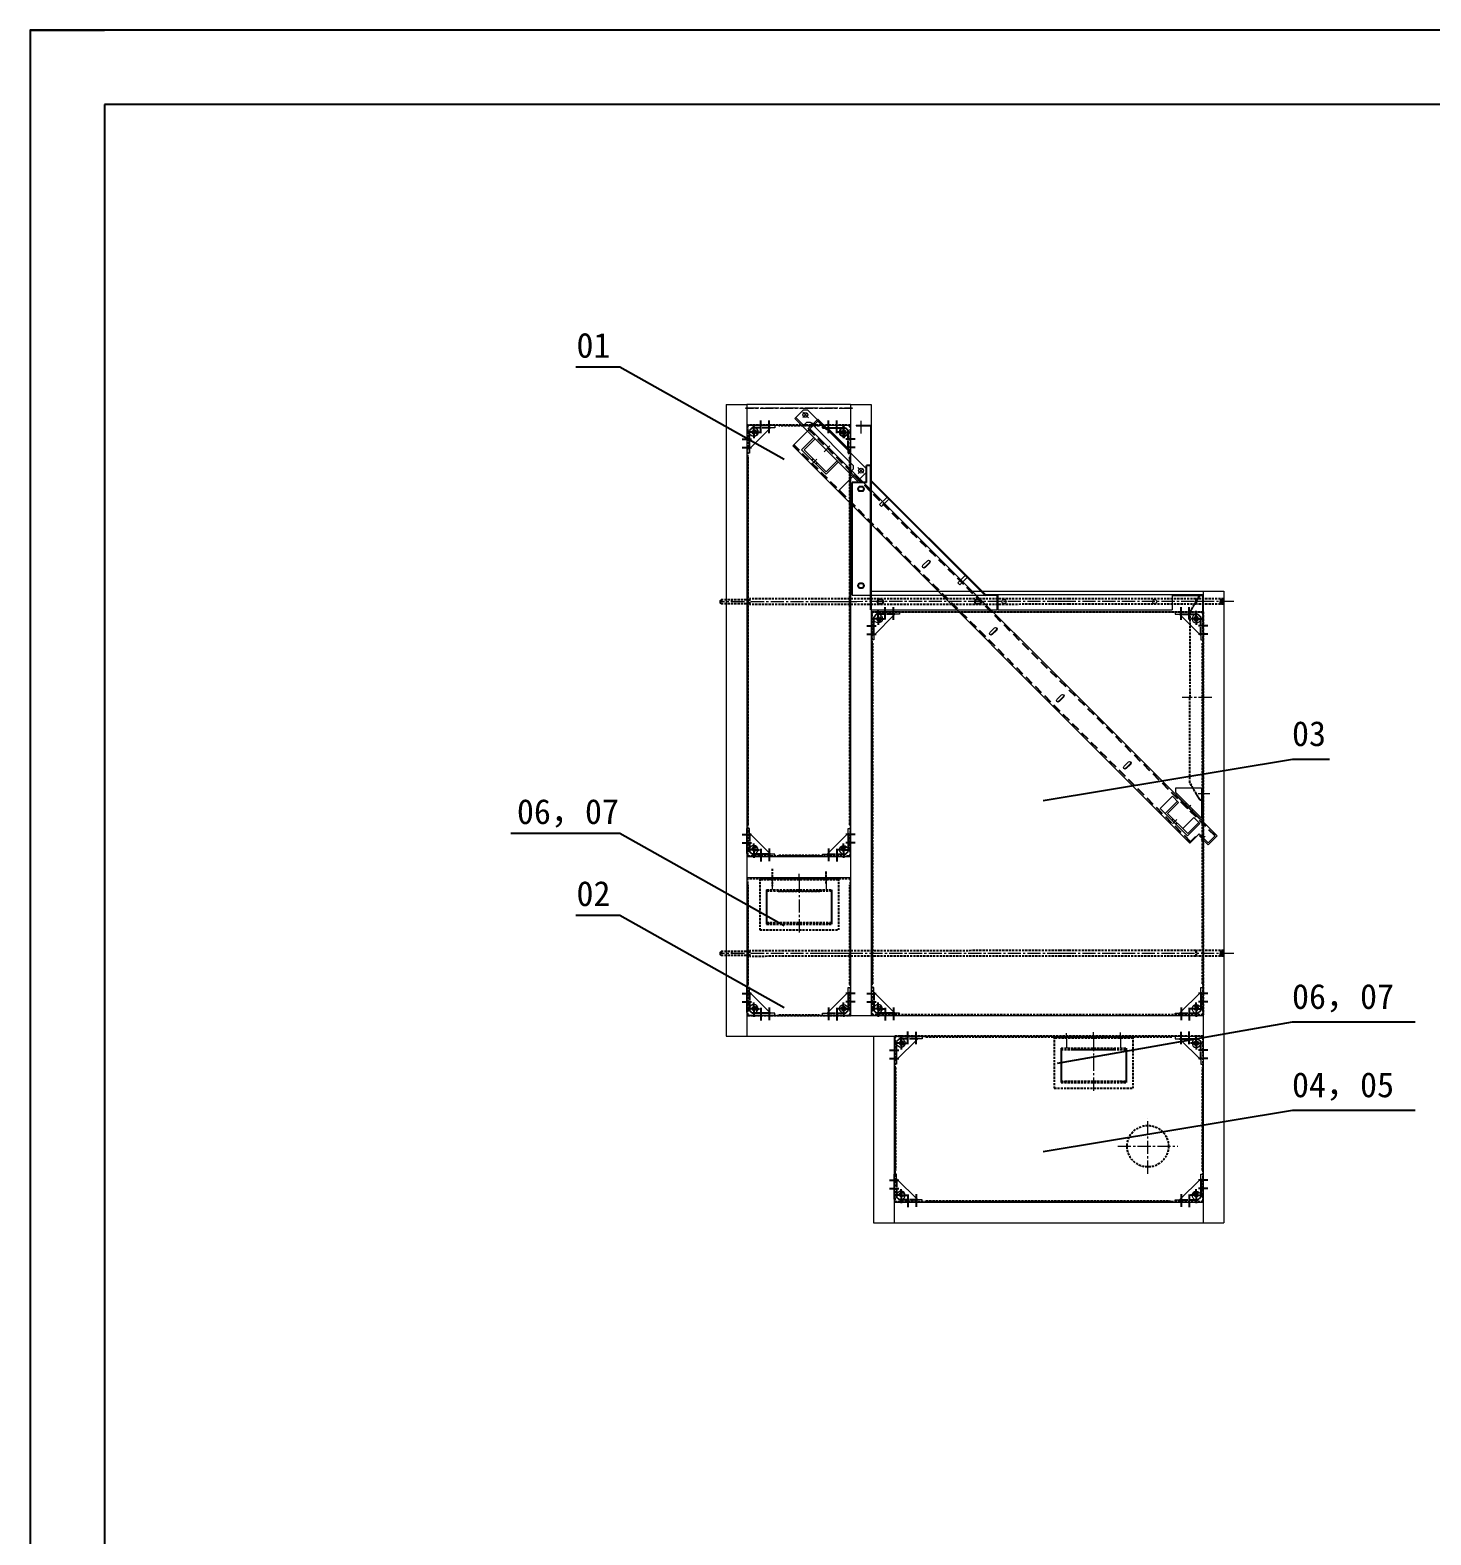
# Model space of a CAD drawing. Header units: millimetres. Extents: x -30327 to 34858, y 4015 to 75103.
# Drawn here: x -11425 to -9398, y 48014 to 50191 of the extents above; entities that cross this region are included whole.
import ezdxf

# ---------------------------------------------------------------- set-up
doc = ezdxf.new("R2010")
doc.units = ezdxf.units.MM
for name, pattern in [('ACAD_ISO02W100', [15, 12, -3]), ('CENTER2', [28.575, 19.05, -3.175, 3.175, -3.175]), ('HIDDEN2', [4.7625, 3.175, -1.5875])]:
    doc.linetypes.add(name, pattern=pattern)
doc.layers.add('cen', color=1, linetype='CENTER2', lineweight=9)
doc.layers.add('dim', color=2, linetype='Continuous', lineweight=9)
for name, color, linetype in [('green', 3, 'ACAD_ISO02W100'), ('hidden', 3, 'HIDDEN2'), ('magenta', 6, 'Continuous'), ('print', 30, 'Continuous'), ('red', 1, 'CENTER2')]:
    doc.layers.add(name, color=color, linetype=linetype)
doc.styles.add('GB', font='GBENOR.SHX', dxfattribs={"bigfont": 'gbcbig.shx'})
doc.styles.add('HZ', font='')
doc.styles.get('HZ').set_extended_font_data('SimSun')

# ---------------------------------------------------------------- blocks, each defined once
blk = doc.blocks.new('DT-A2-TITLE')
for p, q in [((594, 420), (0, 420)), ((0, 420), (0, 420)), ((0, 420), (0, 0)), ((0, 420), (10, 420)), ((10, 410), (10, 10)), ((584, 410), (10, 410))]:
    blk.add_line(p, q)
at = {"style": 'GB'}
for tag, p, height in [('#设计', (451.96, 38.52), 3.5), ('#品名', (523.32, 37.95), 3.5), ('#审核', (451.99, 28.1), 3.5), ('#图号', (526.67, 27.2), 3.5), ('#数量', (520.33, 14.51), 3.5), ('#版本', (552.92, 14.47), 3.5), ('#材料说明', (442.15, 13.59), 3)]:
    blk.add_attdef(tag, p, '', height=height, dxfattribs=at)
blk = doc.blocks.new('DDD')
for p, q in [((4725.7, 13519.5), (4695.2, 13550)), ((4725.7, 13519.5), (4695.2, 13550)), ((4720.7, 13553.5), (4715, 13547.7)), ((4720.7, 13553.5), (4715, 13547.7)), ((4729.2, 13545), (4723.5, 13539.2)), ((4729.2, 13545), (4723.5, 13539.2))]:
    blk.add_line(p, q)
blk.add_lwpolyline([(4688.7, 13553.5), (4724.2, 13553.5, -0.414214), (4729.2, 13548.5), (4729.2, 13513)], format="xyb")
blk.add_lwpolyline([(4688.7, 13553.5), (4724.2, 13553.5, -0.414214), (4729.2, 13548.5), (4729.2, 13513)], format="xyb")
for points in [[(4688.7, 13553.5), (4688.7, 13550)], [(4688.7, 13553.5), (4688.7, 13550)], [(4688.7, 13550), (4695.2, 13550)], [(4688.7, 13550), (4695.2, 13550)], [(4725.7, 13519.5), (4725.7, 13513)], [(4725.7, 13519.5), (4725.7, 13513)], [(4725.7, 13513), (4729.2, 13513)], [(4725.7, 13513), (4729.2, 13513)]]:
    blk.add_lwpolyline(points)
blk.add_circle((4719.2, 13543.5), 1.75)
blk.add_circle((4719.2, 13543.5), 1.75)
blk.add_arc((4719.2, 13543.5), 6, 135, 315)
blk.add_arc((4719.2, 13543.5), 6, 135, 315)
at = {"layer": 'green'}
for p, q in [((4695.2, 13550), (4721.7, 13550)), ((4695.2, 13550), (4721.7, 13550)), ((4721.7, 13550), (4725.7, 13546)), ((4721.7, 13550), (4725.7, 13546)), ((4725.7, 13519.5), (4725.7, 13546)), ((4725.7, 13519.5), (4725.7, 13546))]:
    blk.add_line(p, q, dxfattribs=at)
at = {"layer": 'red'}
for p, q in [((4697.2, 13542), (4697.2, 13560.2)), ((4697.2, 13542), (4697.2, 13560.2)), ((4709.2, 13542.3), (4709.2, 13560.5)), ((4709.2, 13542.3), (4709.2, 13560.5)), ((4719.2, 13543.5), (4710.8, 13543.5)), ((4719.2, 13543.5), (4710.8, 13543.5)), ((4719.2, 13543.5), (4719.2, 13555.1)), ((4719.2, 13543.5), (4719.2, 13555.1)), ((4719.2, 13543.5), (4719.2, 13534.6)), ((4719.2, 13543.5), (4727.7, 13543.5)), ((4719.2, 13543.5), (4719.2, 13534.6)), ((4719.2, 13543.5), (4727.7, 13543.5)), ((4735.9, 13533.5), (4722.4, 13533.5)), ((4735.9, 13533.5), (4722.4, 13533.5)), ((4735.9, 13521.5), (4722.4, 13521.5)), ((4735.9, 13521.5), (4722.4, 13521.5))]:
    blk.add_line(p, q, dxfattribs=at)
blk = doc.blocks.new('htrsghstr')
for p, q in [((3825.2, 68522.4), (3829.2, 68526.4)), ((3825.2, 68504.4), (3825.2, 68522.4)), ((3829.2, 68526.4), (3949.2, 68526.4)), ((3845.4, 68516.4), (3841.4, 68512.4)), ((3841.4, 68512.4), (3841.4, 68504.4)), ((3932.9, 68516.4), (3845.4, 68516.4)), ((3932.9, 68516.4), (3936.9, 68512.4)), ((3936.9, 68512.4), (3936.9, 68504.4)), ((3949.2, 68526.4), (3953.2, 68522.4)), ((3953.2, 68522.4), (3953.2, 68504.4)), ((3841.4, 68506.4), (3825.2, 68506.4)), ((3953.2, 68504.4), (3825.2, 68504.4)), ((3953.2, 68506.4), (3936.9, 68506.4))]:
    blk.add_line(p, q)
for centre in [(3832.2, 68518.9), (3946.2, 68518.9)]:
    blk.add_circle(centre, 3.5)
at = {"layer": 'cen'}
for p, q in [((3826.8, 68518.9), (3838.4, 68518.9)), ((3832.2, 68513.9), (3832.2, 68523)), ((3889.2, 68500.4), (3889.2, 68512.3)), ((3939.8, 68518.9), (3951.4, 68518.9)), ((3946.2, 68512.9), (3946.2, 68523.2))]:
    blk.add_line(p, q, dxfattribs=at)
blk = doc.blocks.new('grsh')
for p, q in [((-2046.6, 19615.6), (-2037.6, 19615.6)), ((-2046.6, 19610.6), (-2037.6, 19610.6))]:
    blk.add_line(p, q)
for centre, start, end in [((-2046.6, 19613.1), 90, 270), ((-2037.6, 19613.1), 270, 90)]:
    blk.add_arc(centre, 2.5, start, end)
blk = doc.blocks.new('HGSTRGSE')
for p, q in [((635.1, 56093.4), (635.1, 56075.4)), ((635.1, 56093.4), (653.1, 56093.4)), ((635.1, 56093.4), (653.1, 56093.4)), ((637.1, 56091.4), (637.1, 56073)), ((637.1, 56091.4), (651.1, 56091.4)), ((653.1, 56093.4), (653.1, 55260.5)), ((618.1, 56073), (618.1, 55260.5)), ((618.1, 56073), (637.1, 56073)), ((623.1, 56063.2), (623.1, 56007.3)), ((648.1, 56063.2), (623.1, 56063.2)), ((625.6, 56060.9), (625.6, 56019.8)), ((648.1, 56060.9), (625.6, 56060.9)), ((635.1, 56075.4), (637.1, 56075.4)), ((648.1, 56063.2), (648.1, 56050.7)), ((648.1, 56050.7), (625.6, 56050.7)), ((648.1, 56017.5), (623.1, 56017.5)), ((648.1, 56019.8), (625.6, 56019.8)), ((648.1, 56019.8), (648.1, 56007.3)), ((648.1, 56007.3), (623.1, 56007.3)), ((618.1, 55353.2), (653.1, 55353.2)), ((623.1, 55323.5), (648.1, 55323.5)), ((623.1, 55323.5), (623.1, 55273.5)), ((625.6, 55321), (648.1, 55321)), ((625.6, 55321), (625.6, 55276)), ((648.1, 55321), (648.1, 55323.5)), ((625.6, 55276), (648.1, 55276)), ((648.1, 55273.5), (648.1, 55276)), ((669.1, 55260.5), (669.1, 55278.5)), ((671.1, 55278.5), (669.1, 55278.5)), ((671.1, 55258.5), (671.1, 55278.5)), ((618.1, 55260.5), (653.1, 55260.5)), ((623.1, 55273.5), (648.1, 55273.5)), ((651.1, 55258.5), (671.1, 55258.5)), ((653.1, 55260.5), (669.1, 55260.5))]:
    blk.add_line(p, q)
at = {"extrusion": (-3.26773e-13, -0.406737, 0.913545)}
for p, q in [((629.1, 55930.8, 1), (638.1, 55930.8, 1)), ((629.1, 55793.7, 1), (638.1, 55793.7, 1)), ((629.1, 55656.6, 1), (638.1, 55656.6, 1)), ((629.1, 55519.5, 1), (638.1, 55519.5, 1))]:
    blk.add_line(p, q, dxfattribs=at)
for centre, start, end in [((629.1, 51093.3, -22748.2), 90, 169.7671), ((638.1, 51093.3, -22748.2), 10.2329, 90), ((629.1, 50968, -22692.4), 90, 169.7671), ((638.1, 50968, -22692.4), 10.2329, 90), ((629.1, 50842.8, -22636.7), 90, 169.7671), ((638.1, 50842.8, -22636.7), 10.2329, 90), ((629.1, 50717.5, -22580.9), 90, 169.7671), ((638.1, 50717.5, -22580.9), 10.2329, 90)]:
    blk.add_arc(centre, 2.5, start, end, dxfattribs=at)
at = {"layer": 'cen', "ltscale": 4}
blk.add_line((640.9, 56081.4), (632.3, 56081.4), dxfattribs=at)
at = {"layer": 'cen'}
for p, q in [((620.1, 56035.3), (628.9, 56035.3)), ((620.1, 55298.5), (628.9, 55298.5)), ((661.1, 55255.4), (661.1, 55264))]:
    blk.add_line(p, q, dxfattribs=at)
at = {"layer": 'hidden', "ltscale": 4}
for p, q in [((637.1, 56083.4), (635.1, 56083.4)), ((637.1, 56082.9), (635.1, 56082.9)), ((651.1, 56091.4), (651.1, 55258.5)), ((618.1, 56072.2), (637.1, 56072.2)), ((618.1, 56068.2), (620.1, 56068.2)), ((620.1, 56072.2), (620.1, 55260.5)), ((637.1, 56079.9), (635.1, 56079.9)), ((637.1, 56079.4), (635.1, 56079.4)), ((623.1, 56039.3), (625.6, 56039.3)), ((623.1, 56031.3), (625.6, 56031.3)), ((623.1, 55302.5), (625.6, 55302.5)), ((623.1, 55294.5), (625.6, 55294.5)), ((659.1, 55260.5), (659.1, 55258.5)), ((659.6, 55260.5), (659.6, 55258.5)), ((662.6, 55260.5), (662.6, 55258.5)), ((663.1, 55260.5), (663.1, 55258.5))]:
    blk.add_line(p, q, dxfattribs=at)
at = {"extrusion": (-3.26718e-13, -0.406737, 0.913545)}
for p in [(2675.8, 31480.9, -22748.5), (2675.8, 31355.6, -22692.7), (2675.8, 31230.4, -22637), (2675.8, 31105.1, -22581.2)]:
    blk.add_blockref('grsh', p, dxfattribs=at)
blk = doc.blocks.new('HNETYHDR')
for p, q in [((4743.6, 65331.5), (4743.6, 65289.3)), ((4743.6, 65331.5), (4783.6, 65331.5)), ((4746.1, 65331.5), (4746.1, 65289.3)), ((4783.6, 65325.5), (4747, 65288.9)), ((4783.6, 65322), (4748.7, 65287.1)), ((4783.6, 65322), (4781.8, 65323.8)), ((4783.6, 65331.5), (4783.6, 65325.5))]:
    blk.add_line(p, q)
for radius in [3, 0.5]:
    blk.add_arc((4746.6, 65289.3), radius, 180, 315)
at = {"layer": 'cen'}
for p, q in [((4739.8, 65323.5), (4750, 65323.5)), ((4761.3, 65306.8), (4766.6, 65301.5))]:
    blk.add_line(p, q, dxfattribs=at)
at = {"layer": 'hidden'}
for p, q in [((4758.5, 65300.4), (4760.2, 65298.6)), ((4767.7, 65309.6), (4769.4, 65307.8))]:
    blk.add_line(p, q, dxfattribs=at)
blk = doc.blocks.new('HGSTGSEGRSE')
at = {"lineweight": 15}
for p, q in [((9965.3, 59132.9), (9987.3, 59132.9)), ((9965.3, 59132.9), (9965.3, 59131.9)), ((9965.3, 59131.9), (9986.3, 59131.9)), ((9986.3, 59131.9), (9986.3, 59052.5)), ((9987.3, 59132.9), (9987.3, 59052.9)), ((10151.9, 58886.9), (9986.3, 59052.5)), ((10152.3, 58887.9), (9987.3, 59052.9)), ((10151.9, 58886.9), (10170.3, 58887)), ((10152.3, 58887.9), (10467.3, 58887.9)), ((10422.3, 58886.9), (10467.3, 58886.9)), ((10467.3, 58886.9), (10467.3, 58887.9)), ((10170.3, 58866), (10422.3, 58865.9)), ((10466.3, 58865.9), (10467.3, 58865.9))]:
    blk.add_line(p, q, dxfattribs=at)
for p, q in [((10010, 59028.9), (9999.2, 59018.1)), ((10012.8, 59026.1), (10002, 59015.3)), ((10002, 59015.3), (9999.2, 59018.1)), ((10123.1, 58915.7), (10112.4, 58905)), ((10125.9, 58912.9), (10115.2, 58902.2)), ((10115.2, 58902.2), (10112.4, 58905)), ((10170.3, 58888), (10170.3, 58866)), ((10422.3, 58887.9), (10422.3, 58865.9)), ((10466.3, 58886.9), (10466.3, 58865.9)), ((10467.3, 58887.9), (10467.3, 58865.9)), ((10467.3, 58865.9), (10466.3, 58865.9))]:
    blk.add_line(p, q)
for centre in [(10179.3, 58877.9), (10397.3, 58877.9)]:
    blk.add_circle(centre, 3)
at = {"layer": 'cen'}
for p, q in [((9972.3, 59139.2), (9972.3, 59121.1)), ((10473.3, 58877.9), (10457.9, 58877.9))]:
    blk.add_line(p, q, dxfattribs=at)
blk = doc.blocks.new('HSRTGSTGS')
for p, q in [((11197, 59084), (11197, 59109)), ((11203, 59109), (11197, 59109)), ((11203, 58900), (11203, 59109)), ((11176, 58921), (11176, 59084)), ((11197, 59084), (11176, 59084)), ((11190.5, 59078), (11187.5, 59078)), ((11187.5, 59072), (11190.5, 59072)), ((11190.5, 58938), (11187.5, 58938)), ((11187.5, 58932), (11190.5, 58932)), ((11218.5, 58915), (11215.5, 58915)), ((11359.5, 58915), (11356.5, 58915)), ((11386, 58921), (11386, 58900)), ((11215.5, 58909), (11218.5, 58909)), ((11356.5, 58909), (11359.5, 58909))]:
    blk.add_line(p, q)
at = {"lineweight": 15}
for p, q in [((11368.5, 58921), (11203, 59086.6)), ((11176, 58921), (11386, 58921)), ((11368.5, 58921), (11386, 58921)), ((11203, 58900), (11386, 58900))]:
    blk.add_line(p, q, dxfattribs=at)
for centre, start, end in [((11187.5, 59075), 90, 270), ((11190.5, 59075), 270, 90), ((11187.5, 58935), 90, 270), ((11190.5, 58935), 270, 90), ((11215.5, 58912), 90, 270), ((11218.5, 58912), 270, 90), ((11356.5, 58912), 90, 270), ((11359.5, 58912), 270, 90)]:
    blk.add_arc(centre, 3, start, end)
blk = doc.blocks.new('HTWGHSRT')
for p, q in [((19023.8, 58891.7), (19063.3, 58891.7)), ((19063.3, 58883.7), (19063.3, 58891.7)), ((19063.3, 58890.7), (19064.3, 58890.7)), ((19064.3, 58891.7), (19248.3, 58891.7)), ((19064.3, 58891.7), (19064.3, 58883.7)), ((19248.3, 58891.7), (19260.2, 58891.7)), ((19260.2, 58891.7), (19709.8, 58891.4)), ((19709.8, 58891.4), (19709.8, 58883.4)), ((19709.8, 58890.4), (19750.8, 58890.4)), ((19735.8, 58890.4), (19735.8, 58884.4)), ((19750.8, 58890.4), (19750.8, 58884.4)), ((19752.3, 58888.9), (19750.8, 58890.4)), ((19752.3, 58888.9), (19752.3, 58885.9)), ((19023.8, 58883.7), (19063.3, 58883.7)), ((19063.3, 58884.7), (19064.3, 58884.7)), ((19064.3, 58883.7), (19248.3, 58883.7)), ((19248.3, 58883.7), (19260.2, 58883.7)), ((19260.2, 58883.7), (19709.8, 58883.4)), ((19709.8, 58884.4), (19750.8, 58884.4)), ((19750.8, 58884.4), (19752.3, 58885.9))]:
    blk.add_line(p, q)
blk.add_lwpolyline([(19023.8, 58883.7), (19023.8, 58891.7)])
at = {"layer": 'cen'}
for p, q in [((19009.2, 58887.7), (19248.3, 58887.7)), ((19248.3, 58887.7), (19260.2, 58887.7)), ((19260.2, 58887.7), (19752.3, 58887.4)), ((19554.8, 58887.4), (19606.1, 58887.4))]:
    blk.add_line(p, q, dxfattribs=at)
at = {"layer": 'green'}
for p, q in [((19028.8, 58890.7), (19023.8, 58890.7)), ((19028.8, 58889.2), (19023.8, 58889.2)), ((19028.8, 58890.7), (19028.8, 58887.7)), ((19028.8, 58886.2), (19023.8, 58886.2)), ((19028.8, 58884.7), (19023.8, 58884.7)), ((19028.8, 58884.7), (19028.8, 58887.7))]:
    blk.add_line(p, q, dxfattribs=at)
blk = doc.blocks.new('HTRHGRTS')
for p, q in [((13945.4, 58953.9), (13959.3, 58977.9)), ((13959.3, 58977.9), (13964.3, 58977.9)), ((13964.3, 58681.9), (13964.3, 58977.9)), ((13945.4, 58953.9), (13944.8, 58952.8)), ((13945.4, 58705.9), (13944.8, 58707)), ((13959.3, 58681.9), (13945.4, 58705.9)), ((13959.3, 58681.9), (13964.3, 58681.9))]:
    blk.add_line(p, q)
for points in [[(13944.8, 58952.8), (13944.8, 58829.9)], [(13944.8, 58707), (13944.8, 58829.9)]]:
    blk.add_lwpolyline(points)
at = {"layer": 'cen', "lineweight": 9}
for p, q in [((13973.8, 58968.9), (13957.2, 58968.9)), ((13973.8, 58690.9), (13957.2, 58690.9))]:
    blk.add_line(p, q, dxfattribs=at)
blk.add_lwpolyline([(13976.7, 58829.9), (13933.9, 58829.9)], dxfattribs=at)
at = {"layer": 'green', "lineweight": 9}
for p, q in [((13959.3, 58977.9), (13945.4, 58953.9)), ((13964.3, 58977.9), (13959.3, 58977.9)), ((13964.3, 58953.9), (13964.3, 58977.9)), ((13959.3, 58681.9), (13945.4, 58705.9)), ((13964.3, 58705.9), (13964.3, 58681.9)), ((13964.3, 58681.9), (13959.3, 58681.9))]:
    blk.add_line(p, q, dxfattribs=at)
blk = doc.blocks.new('HTRHRE')
at = {"color": 0}
for p, q in [((2385.4, 58823.5), (2385.4, 58674.5)), ((3008.4, 58823.5), (2385.4, 58823.5)), ((3008.4, 58674.5), (3008.4, 58823.5)), ((2386.4, 58778.5), (2385.4, 58778.5)), ((2386.4, 58778.5), (2386.4, 58719.5)), ((3007.4, 58719.5), (3007.4, 58778.5)), ((3008.4, 58778.5), (3007.4, 58778.5)), ((2385.4, 58719.5), (2386.4, 58719.5)), ((3007.4, 58719.5), (3008.4, 58719.5)), ((2385.4, 58674.5), (3008.4, 58674.5))]:
    blk.add_line(p, q, dxfattribs=at)
for p, q in [((2385.4, 58823.5), (2430.4, 58823.5)), ((2385.4, 58823.5), (2385.4, 58808.5)), ((2430.4, 58823.5), (2430.4, 58822.5)), ((2963.4, 58822.5), (2963.4, 58823.5)), ((2430.4, 58674.5), (2430.4, 58675.5)), ((2963.4, 58675.5), (2963.4, 58674.5))]:
    blk.add_line(p, q)
at = {"linetype": 'HIDDEN2'}
for p, q in [((2430.4, 58822.5), (2963.4, 58822.5)), ((2430.4, 58675.5), (2963.4, 58675.5))]:
    blk.add_line(p, q, dxfattribs=at)
at = {"color": 0}
for centre in [(2395.4, 58813.5), (2998.4, 58813.5), (2395.4, 58684.5), (2998.4, 58684.5)]:
    blk.add_circle(centre, 3, dxfattribs=at)
blk = doc.blocks.new('GHSTRGHSRT')
at = {"color": 0}
for p, q in [((4544.3, 58099), (4544.3, 57860)), ((4990.3, 58099), (4544.3, 58099)), ((4990.3, 57860), (4990.3, 58099)), ((4545.3, 58054), (4545.3, 57905)), ((4989.3, 57905), (4989.3, 58054)), ((4544.3, 57860), (4990.3, 57860))]:
    blk.add_line(p, q, dxfattribs=at)
for p, q in [((4544.3, 58099), (4589.3, 58099)), ((4544.3, 58099), (4544.3, 58084)), ((4589.3, 58099), (4589.3, 58098)), ((4945.3, 58098), (4945.3, 58099)), ((4784.8, 58080), (4878.8, 58080)), ((4784.8, 58080), (4784.8, 58034)), ((4878.8, 58080), (4878.8, 58034)), ((4545.3, 58054), (4544.3, 58054)), ((4990.3, 58054), (4989.3, 58054)), ((4784.8, 58034), (4878.8, 58034)), ((4545.3, 57905), (4544.3, 57905)), ((4990.3, 57905), (4989.3, 57905)), ((4589.3, 57860), (4589.3, 57861)), ((4942.8, 57861), (4942.8, 57860))]:
    blk.add_line(p, q)
at = {"linetype": 'HIDDEN2'}
for p, q in [((4589.3, 58098), (4945.3, 58098)), ((4589.3, 57861), (4942.8, 57861))]:
    blk.add_line(p, q, dxfattribs=at)
at = {"color": 0}
for centre in [(4554.3, 58089), (4980.3, 58089), (4554.3, 57870), (4980.3, 57870)]:
    blk.add_circle(centre, 3, dxfattribs=at)
blk.add_circle((4910.3, 57939.9), 30)
at = {"layer": 'cen', "lineweight": 9}
for p, q in [((4910.3, 57900.2), (4910.3, 57979.7)), ((4866.9, 57939.9), (4953.7, 57939.9))]:
    blk.add_line(p, q, dxfattribs=at)
blk = doc.blocks.new('GREAGSEA')
for p, q in [((7182.5, 58958.9), (7068.5, 58958.9)), ((7068.5, 58958.9), (7068.5, 58884.9)), ((7182.5, 58957.4), (7068.5, 58957.4)), ((7182.5, 58958.9), (7182.5, 58884.9)), ((7078.5, 58942.9), (7172.5, 58942.9)), ((7078.5, 58942.9), (7078.5, 58892.9)), ((7095.5, 58940.9), (7095.5, 58942.9)), ((7095.5, 58940.9), (7155.5, 58940.9)), ((7155.5, 58940.9), (7155.5, 58942.9)), ((7172.5, 58942.9), (7172.5, 58892.9)), ((7078.5, 58892.9), (7172.5, 58892.9)), ((7083.5, 58894.9), (7167.5, 58894.9)), ((7083.5, 58894.9), (7083.5, 58892.9)), ((7167.5, 58894.9), (7167.5, 58892.9)), ((7068.5, 58884.9), (7182.5, 58884.9))]:
    blk.add_line(p, q)
at = {"layer": 'cen', "lineweight": 9}
for p, q in [((7086.5, 58957.4), (7086.5, 58964.6)), ((7086.5, 58957.4), (7086.5, 58943.4)), ((7125.5, 58957.4), (7125.5, 58966)), ((7125.5, 58957.4), (7125.5, 58880.2)), ((7164.5, 58957.4), (7164.5, 58965.4)), ((7164.5, 58957.4), (7164.5, 58943))]:
    blk.add_line(p, q, dxfattribs=at)
at = {"layer": 'green', "lineweight": 9}
for p, q in [((7083, 58957.4), (7083, 58958.9)), ((7090, 58957.4), (7090, 58958.9)), ((7161, 58957.4), (7161, 58958.9)), ((7168, 58957.4), (7168, 58958.9))]:
    blk.add_line(p, q, dxfattribs=at)
blk = doc.blocks.new('BHTSRBHS')
at = {"color": 0}
for p, q in [((4689.6, 58980.2), (4689.6, 58501.2)), ((5272.6, 58980.2), (4689.6, 58980.2)), ((5272.6, 58501.2), (5272.6, 58980.2)), ((4689.6, 58501.2), (5272.6, 58501.2))]:
    blk.add_line(p, q, dxfattribs=at)
for p, q in [((4689.6, 58980.2), (4734.6, 58980.2)), ((4689.6, 58980.2), (4689.6, 58965.2)), ((4734.6, 58980.2), (4734.6, 58979.2)), ((5227.6, 58979.2), (5227.6, 58980.2)), ((4734.6, 58501.2), (4734.6, 58502.2)), ((5227.6, 58502.2), (5227.6, 58501.2))]:
    blk.add_line(p, q)
at = {"linetype": 'HIDDEN2'}
for p, q in [((4734.6, 58979.2), (5227.6, 58979.2)), ((4734.6, 58502.2), (5227.6, 58502.2))]:
    blk.add_line(p, q, dxfattribs=at)
at = {"color": 0}
for centre in [(4699.6, 58970.2), (5262.6, 58970.2), (4699.6, 58511.2), (5262.6, 58511.2)]:
    blk.add_circle(centre, 3, dxfattribs=at)
blk = doc.blocks.new('GRSEGSERG')
at = {"color": 0}
for p, q in [((10907.6, 66231.6), (10758.6, 66231.6)), ((10758.6, 66231.6), (10758.6, 66032.6)), ((10907.6, 66230.6), (10758.6, 66230.6)), ((10907.6, 66032.6), (10907.6, 66231.6)), ((10880.1, 66212.6), (10786.1, 66212.6)), ((10907.6, 66215.6), (10906.6, 66215.6)), ((10880.1, 66166.6), (10786.1, 66166.6)), ((10907.6, 66169.6), (10906.6, 66169.6)), ((10758.6, 66032.6), (10907.6, 66032.6)), ((10803.6, 66033.6), (10862.6, 66033.6))]:
    blk.add_line(p, q, dxfattribs=at)
for p, q in [((10794.1, 66245.1), (10794.1, 66219.9)), ((10872.1, 66223.5), (10872.1, 66241.2)), ((10759.6, 66221.6), (10758.6, 66221.6)), ((10786.1, 66212.6), (10786.1, 66166.6)), ((10880.1, 66212.6), (10880.1, 66166.6)), ((10906.6, 66221.6), (10907.6, 66221.6)), ((10758.6, 66032.6), (10758.6, 66077.6)), ((10758.6, 66077.6), (10759.6, 66077.6)), ((10907.6, 66077.6), (10906.6, 66077.6)), ((10758.6, 66032.6), (10773.6, 66032.6))]:
    blk.add_line(p, q)
at = {"linetype": 'HIDDEN2'}
for p, q in [((10759.6, 66077.6), (10759.6, 66221.6)), ((10906.6, 66077.6), (10906.6, 66221.6))]:
    blk.add_line(p, q, dxfattribs=at)
at = {"color": 0}
for centre in [(10768.6, 66042.6), (10897.6, 66042.6)]:
    blk.add_circle(centre, 3, dxfattribs=at)

msp = doc.modelspace()

# ---------------------------------------------------------------- linework, layer by layer
for p, q in [((-10571.6117, 49703.2647), (-10635.3736, 49703.2647)), ((-10333.7334, 49569.6652), (-10571.6117, 49703.2647)), ((-10241.2701, 49585.3995), (-10271.7701, 49615.8995)), ((-10246.2554, 49619.3995), (-10252.0127, 49613.6422)), ((-10237.7701, 49610.9143), (-10243.5275, 49605.1569)), ((-9959.3127, 49076.7859, 526.0966), (-9598.5722, 49136.5648)), ((-9598.5722, 49136.5648), (-9544.8223, 49136.5648)), ((-10571.6117, 49028.6842), (-10729.0114, 49028.6842)), ((-10333.7334, 48895.0847), (-10571.6117, 49028.6842)), ((-10571.6117, 48910.0907), (-10635.3736, 48910.0907)), ((-10333.7334, 48776.4912), (-10571.6117, 48910.0907)), ((-9938.4883, 48696.5384, 526.0966), (-9598.5722, 48756.3174)), ((-9598.5722, 48756.3174), (-9421.235, 48756.3174)), ((-9959.3127, 48568.7823, 526.0966), (-9598.5722, 48628.5613)), ((-9598.5722, 48628.5613), (-9421.235, 48628.5613))]:
    msp.add_line(p, q)
for points in [[(-10278.2701, 49619.3995), (-10278.2701, 49615.8995)], [(-10278.2701, 49615.8995), (-10271.7701, 49615.8995)], [(-10241.2701, 49585.3995), (-10241.2701, 49578.8995)], [(-10241.2701, 49578.8995), (-10237.7701, 49578.8995)]]:
    msp.add_lwpolyline(points)
msp.add_circle((-10247.7701, 49609.3995), 1.75)
msp.add_arc((-10247.7701, 49609.3995), 6, 135, 315)
at = {"layer": 'cen'}
msp.add_lwpolyline([(-10389.4318, 49644.4787), (-10235.4318, 49644.4787), (-10235.4318, 49643.4787), (-10389.4318, 49643.4787)], close=True, dxfattribs=at)
at = {"layer": 'dim', "lineweight": 9}
for p, q in [((-10417.7701, 49649.3995), (-10417.7701, 48735.3995)), ((-10417.7701, 49649.3995), (-10387.7701, 49649.3995)), ((-10387.7701, 49649.3995), (-10387.7701, 48735.3995)), ((-10237.7701, 49649.3995), (-10387.7701, 49649.3995)), ((-10237.7701, 49649.3995), (-10237.7701, 48765.3995)), ((-10237.7701, 49649.3995), (-10207.7701, 49649.3995)), ((-10207.7701, 49649.3995), (-10207.7701, 48765.3995)), ((-10387.7701, 49619.3995), (-10237.7701, 49619.3995)), ((-10207.7701, 49379.3995), (-9697.7701, 49379.3995)), ((-9727.7701, 49379.3995), (-9727.7701, 48465.3995)), ((-9697.7701, 49379.3995), (-9697.7701, 48465.3995)), ((-10207.7701, 49349.3995), (-9727.7701, 49349.3995)), ((-10387.7701, 48995.3995), (-10237.7701, 48995.3995)), ((-10387.7701, 48965.3995), (-10237.7701, 48965.3995)), ((-10387.7701, 48765.3995), (-9727.7701, 48765.3995)), ((-10417.7701, 48735.3995), (-10387.7701, 48735.3995)), ((-10387.7701, 48735.3995), (-9727.7701, 48735.3995)), ((-10174.7701, 48495.3995), (-9727.7701, 48495.3995)), ((-10204.7701, 48465.3995), (-9697.7701, 48465.3995))]:
    msp.add_line(p, q, dxfattribs=at)
at = {"layer": 'dim'}
for p, q in [((-10204.7701, 48735.3995), (-10204.7701, 48465.3995)), ((-10174.7701, 48735.3995), (-10174.7701, 48465.3995))]:
    msp.add_line(p, q, dxfattribs=at)
at = {"layer": 'green'}
for p, q in [((-10271.7701, 49615.8995), (-10245.2701, 49615.8995)), ((-10245.2701, 49615.8995), (-10241.2701, 49611.8995)), ((-10241.2701, 49585.3995), (-10241.2701, 49611.8995))]:
    msp.add_line(p, q, dxfattribs=at)
at = {"layer": 'print'}
msp.add_lwpolyline([(-11424.6499, 45675.2683), (-5037.9619, 45675.2683), (-5037.9619, 50191.1083), (-11424.6499, 50191.1083)], close=True, dxfattribs=at)
msp.add_lwpolyline([(-11424.6499, 45675.2683), (-5037.9619, 45675.2683), (-5037.9619, 50191.1083), (-11424.6499, 50191.1083)], close=True, dxfattribs=at)
at = {"layer": 'red'}
for p, q in [((-10257.7701, 49608.2357), (-10257.7701, 49626.4294)), ((-10247.7701, 49609.3995), (-10247.7701, 49621.062)), ((-10247.7701, 49609.3995), (-10256.1822, 49609.3995)), ((-10247.7701, 49609.3995), (-10239.2701, 49609.4143)), ((-10247.7701, 49609.3995), (-10247.7701, 49600.5197)), ((-10231.1427, 49599.3995), (-10244.5724, 49599.3995))]:
    msp.add_line(p, q, dxfattribs=at)

# ---------------------------------------------------------------- block references
at = {"xscale": 10.752, "yscale": 10.752, "zscale": 10.752}
msp.add_blockref('DT-A2-TITLE', (-11424.6499, 45675.2683), dxfattribs=at)
at = {"layer": 'dim'}
for name, p, rotation in [('htrsghstr', (-61463.2093, 3893.9916), 315), ('DDD', (-5658.5399, 62548.8831), 180), ('DDD', (-5658.5399, 62318.8831), 180), ('DDD', (-5478.5399, 62318.8831), 180), ('DDD', (-5445.5399, 62048.8831), 180)]:
    msp.add_blockref(name, p, dxfattribs=dict(at, rotation=rotation))
at = {"layer": 'dim', "xscale": -1}
for name, p in [('DDD', (-5658.5399, 36065.916)), ('DDD', (-5478.5399, 35795.916)), ('HNETYHDR', (-4984.1542, -16237.1104)), ('DDD', (-5445.5399, 35181.916))]:
    msp.add_blockref(name, p, dxfattribs=at)
for name, p, rotation in [('HGSTRGSE', (-49833.4872, 88227.5014), 224.999999999824), ('DDD', (-14967.0002, 62548.8831), 180), ('DDD', (-14967.0002, 62318.8831), 180), ('DDD', (-14457.0002, 62318.8831), 180), ('DDD', (-14457.0002, 62048.8831), 180)]:
    msp.add_blockref(name, p, dxfattribs=dict(at, rotation=rotation))
at = {"layer": 'dim'}
for name, p in [('DDD', (-14967.0002, 36065.916)), ('HGSTGSEGRSE', (-20195.1, -9513.5299)), ('DDD', (-14457.0002, 35795.916)), ('DDD', (-14457.0002, 35181.916))]:
    msp.add_blockref(name, p, dxfattribs=at)
at = {"layer": 'hidden', "rotation": 90}
msp.add_blockref('HTRHRE', (48436.7622, 46610.9571), dxfattribs=at)
at = {"layer": 'hidden', "xscale": -1}
for p in [(9325.9482, -9523.3063), (9325.9482, -10032.3032)]:
    msp.add_blockref('HTWGHSRT', p, dxfattribs=at)
at = {"layer": 'hidden'}
for name, p in [('HTRHGRTS', (-23692.0238, -9604.4658)), ('GRSEGSERG', (-21145.3786, -17267.2454)), ('GREAGSEA', (-17437.797, -9995.4605)), ('GHSTRGHSRT', (-14718.103, -9363.5514)), ('GREAGSEA', (-17011.797, -10224.4605))]:
    msp.add_blockref(name, p, dxfattribs=at)
at = {"layer": 'hidden', "xscale": -1, "rotation": 270}
msp.add_blockref('BHTSRBHS', (-68707.9508, 44076.7598), dxfattribs=at)
at = {"layer": 'magenta'}
msp.add_blockref('HSRTGSTGS', (-21411.7236, -9547.6096), dxfattribs=at)

# ---------------------------------------------------------------- texts
at = {"style": 'HZ'}
for s, height, p in [('01    ', 36.11846, (-10634.2839, 49717.0834)), ('      03 ', 36.11846, (-9746.6505, 49155.2864)), ('06，07    ', 36.11846, (-10720.4061, 49042.5029)), ('02    ', 36.11846, (-10634.2839, 48923.9094)), ('      06，07', 36.118462, (-9746.6505, 48775.039)), ('      04，05', 36.118462, (-9746.6505, 48647.2829))]:
    msp.add_text(s, height=height, dxfattribs=at).set_placement(p)

doc.saveas('drawing.dxf')
